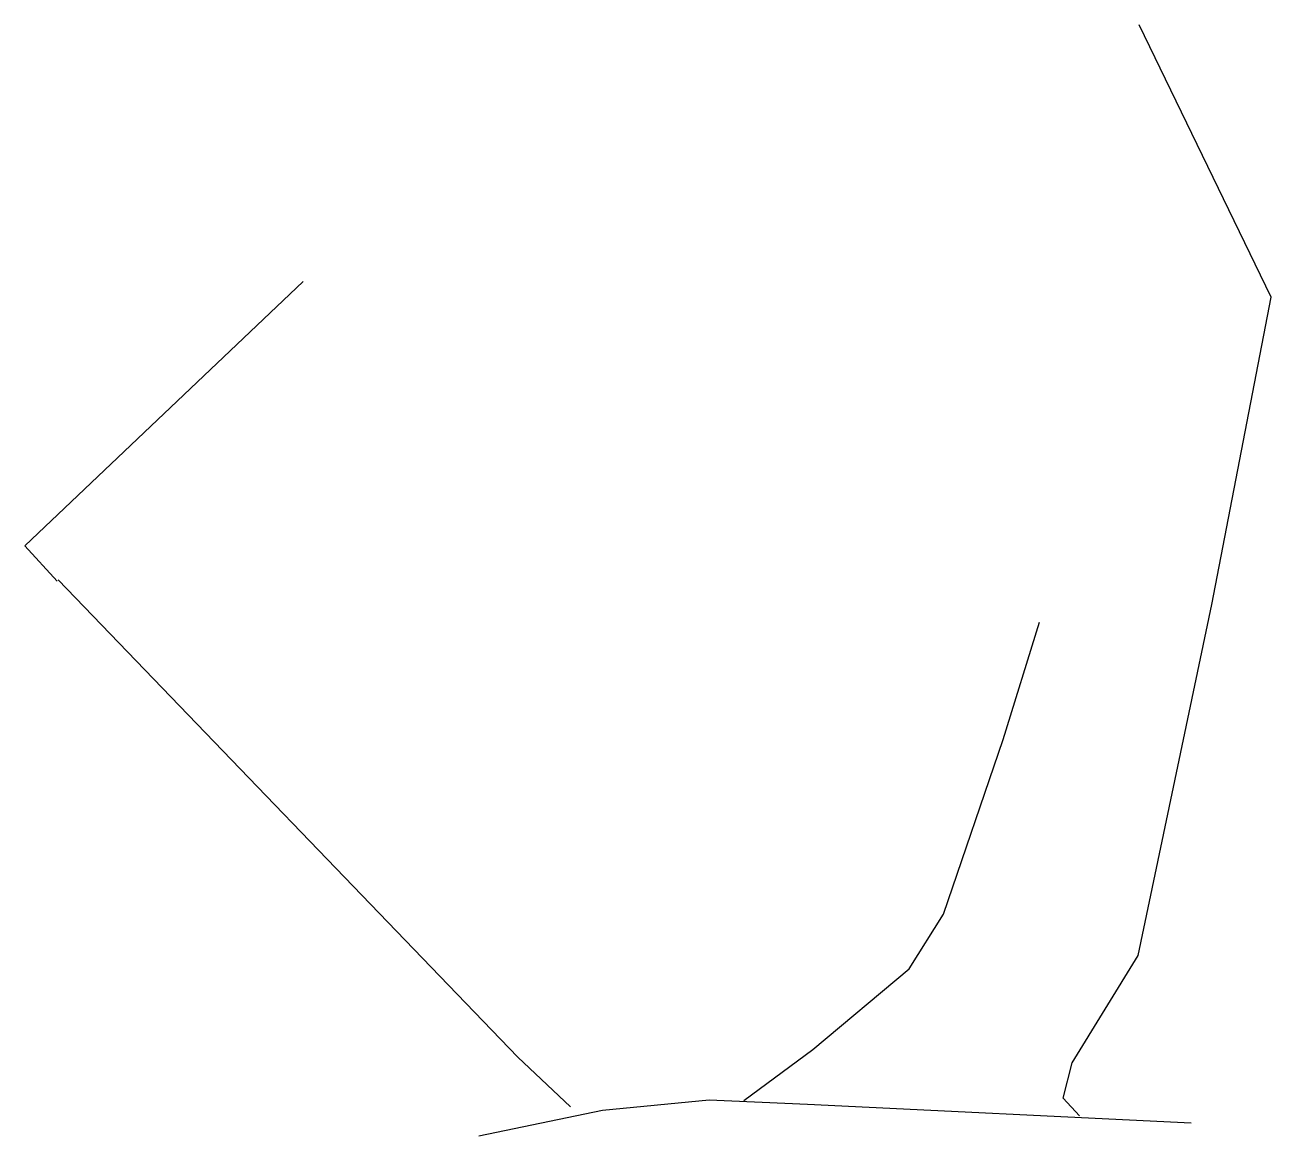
# Model space of a CAD drawing. Header units: metres. Extents: x 196045 to 197018, y 7756343 to 7757210.
import ezdxf

# ---------------------------------------------------------------- set-up
doc = ezdxf.new("R2010")
doc.units = ezdxf.units.M
doc.layers.add('Ikoner$Veg', color=7, linetype='Continuous')

msp = doc.modelspace()

# ---------------------------------------------------------------- linework, layer by layer
at = {"layer": 'Ikoner$Veg', "true_color": 0x3f007f}
for points in [[(196868.46, 7756358.61), (196855.75, 7756372.44), (196862.88, 7756399.79), (196914.33, 7756483.71), (196971.79, 7756757.57), (197018.06, 7756997.32), (196915.2, 7757209.86)], [(196070.63, 7756775.71), (196045.42, 7756803.31), (196262.65, 7757009.74)], [(196071.32, 7756776.92), (196430.13, 7756404.44), (196471.33, 7756365.59)], [(196606.63, 7756370.6), (196660.29, 7756410.38), (196735.63, 7756473.19), (196762.31, 7756515.86), (196808.85, 7756652.13), (196837.37, 7756743.86)], [(196955.63, 7756352.81), (196656.16, 7756367.27), (196579.49, 7756370.7), (196496.28, 7756362.59), (196399.67, 7756342.73)]]:
    msp.add_lwpolyline(points, dxfattribs=at)

doc.saveas('drawing.dxf')
